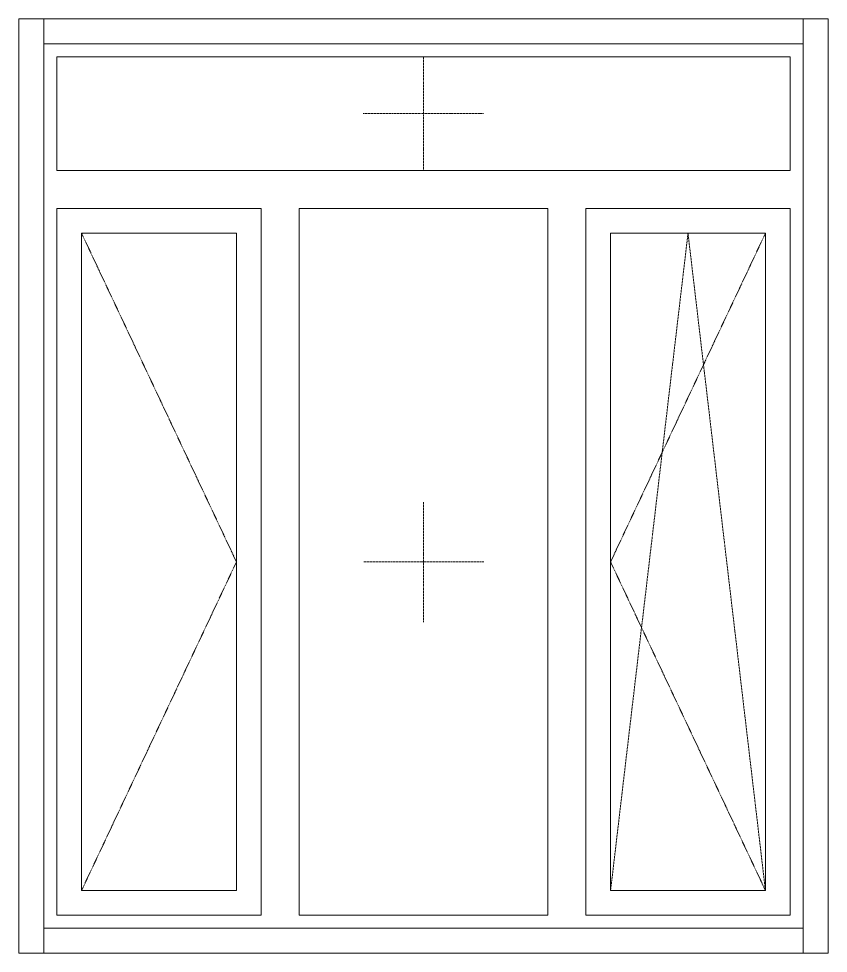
# Model space of a CAD drawing. Header units: millimetres. Extents: x -515342 to 330399, y -224905 to 507333.
# Drawn here: x 258998 to 260608, y 12878 to 14738 of the extents above; entities that cross this region are included whole.
import ezdxf

# ---------------------------------------------------------------- set-up
doc = ezdxf.new("R2010")
doc.units = ezdxf.units.MM
doc.linetypes.add('ASVP_Штриховая_ш2 п1', pattern=[3, 2, -1])
doc.layers.get('0').update_dxf_attribs({"lineweight": 0})
for name, color, linetype, lineweight in [('Витраж', 7, 'Continuous', 0), ('Окна', 7, 'Continuous', 0), ('Окна открывание', 7, 'Continuous', 0)]:
    doc.layers.add(name, color=color, linetype=linetype, lineweight=lineweight)

# ---------------------------------------------------------------- blocks, each defined once
blk = doc.blocks.new('Окно_ПВХ_3Створки_1Фрамуга-верх - АР_Окно_ОП_1820_h_х1570_3ст2фр-в-V82-О_АР_Эскиз_Фасад 1-12 копия 1')
at = {"layer": 'Окна открывание'}
h = blk.add_hatch(dxfattribs=at)
h.set_pattern_fill('FP_1', color=256, style=0, pattern_type=2)
h.set_pattern_definition([(236.31, (995.8, 1244.6), (-1777.996, -3556.002), [641.07, -5769.6]), (236.31, (1031.34, 1137.9), (-1777.996, -3556.002), [384.64, -6026.03]), (236.31, (818, 1137.9), (-1777.996, -3556.002), [384.64, -6026.03])])
h.paths.add_polyline_path([(36232.2, 10886), (36726.2, 10886), (36726.2, 12292), (36232.2, 12292), (36232.2, 10937.4)])
at = {"layer": 'Окна'}
for p, q in [((37208.2, 12594), (35750.2, 12594)), ((35750.2, 12594), (35750.2, 12368)), ((37208.2, 12368), (37208.2, 12594)), ((37208.2, 12368), (35750.2, 12368)), ((36156.2, 12292), (35750.2, 12292)), ((35750.2, 12292), (35750.2, 10886)), ((36156.2, 10886), (36156.2, 12292)), ((36726.2, 12292), (36232.2, 12292)), ((36232.2, 10886), (36232.2, 12292)), ((36726.2, 10886), (36726.2, 12292)), ((37208.2, 12292), (36802.2, 12292)), ((36802.2, 10886), (36802.2, 12292)), ((37208.2, 10886), (37208.2, 12292)), ((35799.2, 12243), (35799.2, 10935)), ((36107.2, 12243), (35799.2, 12243)), ((36107.2, 12243), (36107.2, 10935)), ((36851.2, 12243), (36851.2, 10935)), ((37159.2, 12243), (36851.2, 12243)), ((37159.2, 12243), (37159.2, 10935)), ((35799.2, 10935), (36107.2, 10935)), ((36851.2, 10935), (37159.2, 10935)), ((35750.2, 10886), (36156.2, 10886)), ((36232.2, 10886), (36726.2, 10886)), ((36802.2, 10886), (37208.2, 10886))]:
    blk.add_line(p, q, dxfattribs=at)
at = {"layer": 'Окна открывание', "linetype": 'ASVP_Штриховая_ш2 п1'}
for p, q in [((36479.2, 12368), (36479.2, 12594)), ((36359.2, 12481), (36599.2, 12481)), ((35799.2, 12243), (36107.2, 11589)), ((37005.2, 12243), (36851.2, 10935)), ((37159.2, 12243), (36851.2, 11589)), ((37159.2, 10935), (37005.2, 12243)), ((36479.2, 11469), (36479.2, 11709)), ((36107.2, 11589), (35799.2, 10935)), ((36599.2, 11589), (36359.2, 11589)), ((36851.2, 11589), (37159.2, 10935))]:
    blk.add_line(p, q, dxfattribs=at)
blk = doc.blocks.new('Прямоугольный импост - АР_Откос_Металлический_50х330 Белый Правый-9899488-О_АР_Эскиз_Фасад 1-12 копия 1')
at = {"layer": 'Витраж'}
for p, q in [((30162.6, 2570), (30162.6, 2620)), ((31672.6, 2620), (30162.6, 2620)), ((31672.6, 2620), (31672.6, 2570)), ((31672.6, 2570), (30162.6, 2570))]:
    blk.add_line(p, q, dxfattribs=at)
blk = doc.blocks.new('Прямоугольный импост - АР_Откос_Металлический_50х330 Белый Левый-9898756-О_АР_Эскиз_Фасад 1-12 копия 1')
at = {"layer": 'Витраж'}
for p, q in [((30162.6, 760), (30162.6, 810)), ((30162.6, 810), (31672.6, 810)), ((31672.6, 810), (31672.6, 760)), ((30162.6, 760), (31672.6, 760))]:
    blk.add_line(p, q, dxfattribs=at)
blk = doc.blocks.new('Прямоугольный импост - АР_Откос_Металлический_50х330 Белый Правый-9899489-О_АР_Эскиз_Фасад 1-12 копия 1')
at = {"layer": 'Витраж'}
for p, q in [((30112.6, 2620), (30162.6, 2620)), ((30112.6, 2620), (30112.6, 760)), ((30162.6, 2620), (30162.6, 760)), ((30162.6, 760), (30112.6, 760))]:
    blk.add_line(p, q, dxfattribs=at)
blk = doc.blocks.new('Прямоугольный импост - АР_Откос_Металлический_50х330 Белый Левый-9898757-О_АР_Эскиз_Фасад 1-12 копия 1')
at = {"layer": 'Витраж'}
for p, q in [((31672.6, 2620), (31722.6, 2620)), ((31672.6, 760), (31672.6, 2620)), ((31722.6, 760), (31722.6, 2620)), ((31722.6, 760), (31672.6, 760))]:
    blk.add_line(p, q, dxfattribs=at)
blk = doc.blocks.new('СД_Люблино_Фасады_rvt-1-О_АР_Эскиз_Фасад 1-12 копия 1')
at = {"layer": 'Витраж', "lineweight": 9}
for name in ['Прямоугольный импост - АР_Откос_Металлический_50х330 Белый Правый-9899489-О_АР_Эскиз_Фасад 1-12 копия 1', 'Прямоугольный импост - АР_Откос_Металлический_50х330 Белый Правый-9899488-О_АР_Эскиз_Фасад 1-12 копия 1', 'Прямоугольный импост - АР_Откос_Металлический_50х330 Белый Левый-9898757-О_АР_Эскиз_Фасад 1-12 копия 1', 'Прямоугольный импост - АР_Откос_Металлический_50х330 Белый Левый-9898756-О_АР_Эскиз_Фасад 1-12 копия 1']:
    blk.add_blockref(name, (5561.6, 10050), dxfattribs=at)
at = {"layer": 'Окна', "lineweight": 9}
blk.add_blockref('Окно_ПВХ_3Створки_1Фрамуга-верх - АР_Окно_ОП_1820_h_х1570_3ст2фр-в-V82-О_АР_Эскиз_Фасад 1-12 копия 1', (0, 0), dxfattribs=at)

msp = doc.modelspace()

# ---------------------------------------------------------------- block references
msp.add_blockref('СД_Люблино_Фасады_rvt-1-О_АР_Эскиз_Фасад 1-12 копия 1', (223323.3997, 2067.7355))

doc.saveas('drawing.dxf')
